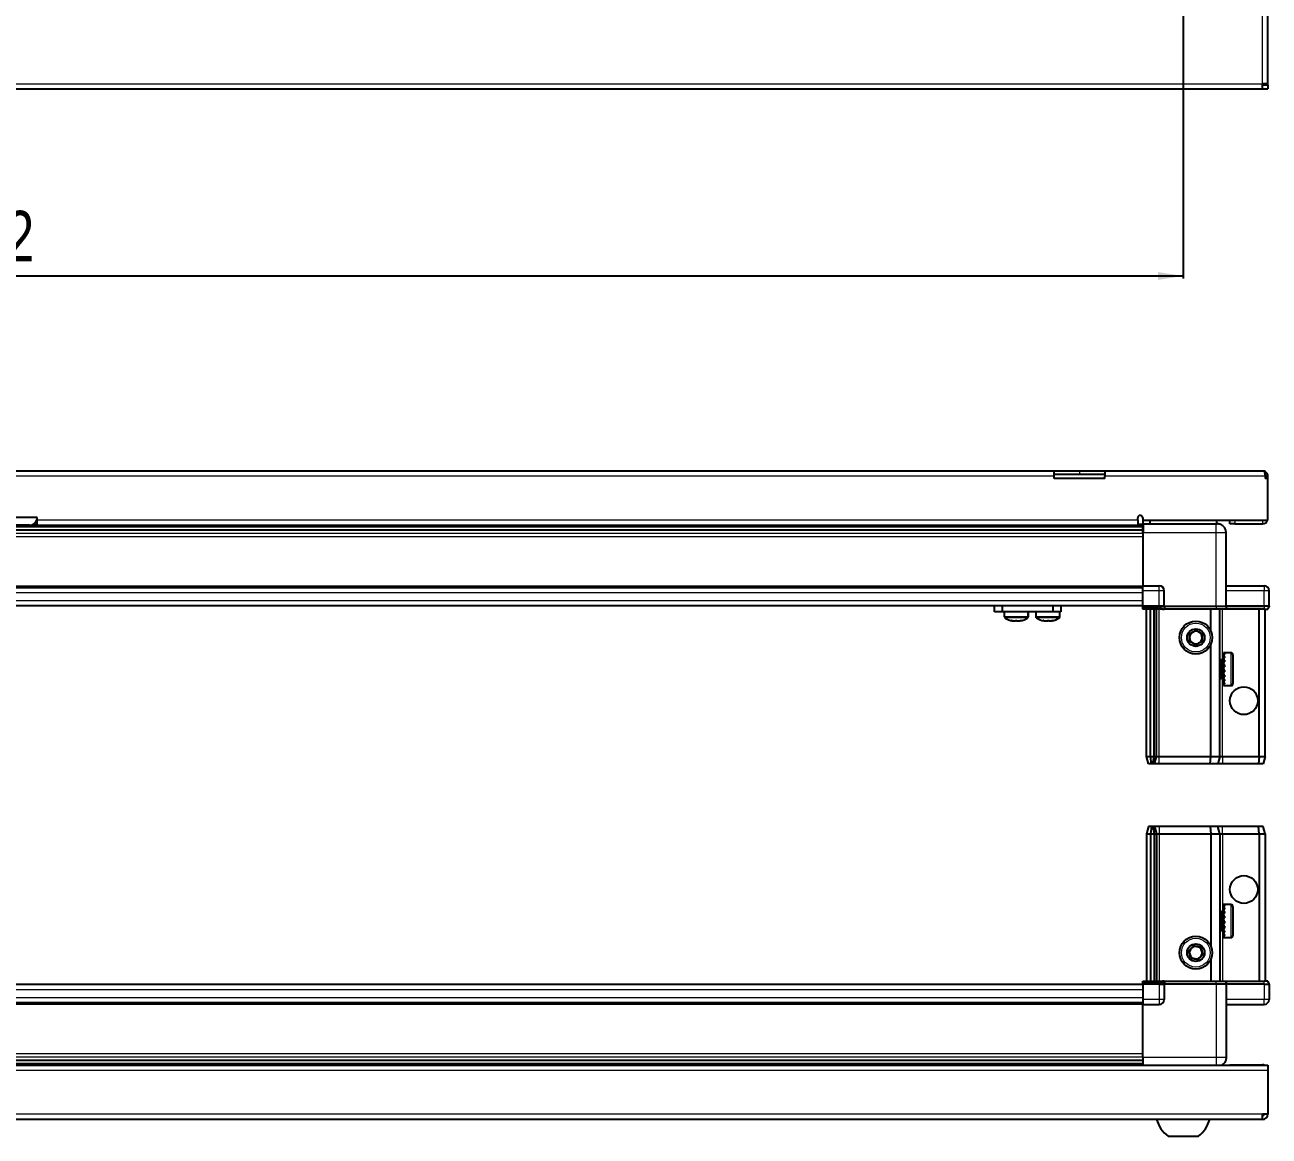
# Model space of a CAD drawing. Header units: millimetres. Extents: x 1415 to 4236, y 362 to 1752.
# Drawn here: x 2078.5 to 2570.8, y 362.4 to 802.2 of the extents above; entities that cross this region are included whole.
import ezdxf

# ---------------------------------------------------------------- set-up
doc = ezdxf.new("R2010")
doc.units = ezdxf.units.MM
doc.layers.add('FORMAT', color=7, linetype='Continuous')
doc.styles.add('SLDTEXTSTYLE0', font='TXT', dxfattribs={"width": 0.75})
doc.dimstyles.new('SLDDIMSTYLE0', dxfattribs={"dimtxt": 20, "dimasz": 10, "dimexe": 0, "dimexo": 0.0625, "dimgap": 5, "dimtad": 2, "dimdec": 1, "dimrnd": 1e-09, "dimzin": 12, "dimdsep": 46, "dimtxsty": 'SLDTEXTSTYLE0', "dimsah": 1, "dimcen": 0.09, "dimadec": 0, "dimazin": 3, "dimtfac": 1, "dimtofl": 0, "dimtmove": 0, "dimatfit": 3, "dimfxl": 0, "dimfrac": 2, "dimtolj": 1, "dimtzin": 12, "dimarcsym": 0})

# ---------------------------------------------------------------- blocks, each defined once
blk = doc.blocks.new('_D_2')
at = {"layer": 'FORMAT'}
for p, q in [((1604.82, 817.31), (1604.82, 701.82)), ((2536.82, 817.31), (2536.82, 701.82)), ((1604.82, 702.82), (2536.82, 702.82))]:
    blk.add_line(p, q, dxfattribs=at)
for points in [[(1604.82, 702.82), (1614.82, 701.28), (1614.82, 704.36)], [(2536.82, 702.82), (2526.82, 704.36), (2526.82, 701.28)]]:
    blk.add_solid(points, dxfattribs=at)
at = {"layer": 'FORMAT', "insert": (2048.65, 728.6), "char_height": 20, "attachment_point": 1, "style": 'SLDTEXTSTYLE0'}
blk.add_mtext('932', dxfattribs=at)

msp = doc.modelspace()

# ---------------------------------------------------------------- linework, layer by layer
at = {"color": 8, "linetype": 'Continuous', "lineweight": 18}
for p, q in [((2568.22, 778.92), (2568.22, 1573.72)), ((1573.42, 778.92), (2568.22, 778.92)), ((2495.82, 625.69), (2495.82, 624.19)), ((2485.82, 623.59), (1655.82, 623.59)), ((2569.32, 623.59), (2505.82, 623.59)), ((2083.32, 606.29), (2518.82, 606.29)), ((2557.32, 606.19), (2557.32, 604.69)), ((2568.22, 606.19), (2568.22, 604.69)), ((2520.82, 603.45), (1620.82, 603.45)), ((1620.82, 601), (2520.82, 601)), ((2081.98, 604.69), (2083.32, 604.69)), ((2518.82, 604.69), (2520.82, 604.69)), ((2549.82, 601.19), (2520.82, 601.19)), ((2549.82, 572.19), (2549.82, 601.19)), ((2520.82, 599.59), (1620.82, 599.59)), ((1620.82, 580.19), (2520.82, 580.19)), ((1620.82, 577.54), (2520.82, 577.54)), ((2527.32, 578.19), (2520.82, 578.19)), ((2527.32, 578.19), (2527.32, 580.19)), ((2527.32, 572.19), (2527.32, 578.19)), ((2529.32, 578.19), (2527.32, 578.19)), ((2568.82, 578.19), (2553.82, 578.19)), ((2568.82, 580.19), (2568.82, 578.19)), ((2568.82, 572.19), (2568.82, 578.19)), ((2570.82, 578.19), (2568.82, 578.19)), ((1620.82, 574.34), (2520.82, 574.34)), ((2520.82, 572.19), (2520.82, 571.85)), ((2527.32, 572.19), (2527.32, 571.85)), ((2529.52, 572.19), (2529.52, 570.99)), ((2549.82, 572.19), (2549.82, 570.99)), ((2554.02, 572.19), (2554.02, 570.99)), ((2568.82, 572.19), (2568.82, 570.99)), ((2468.23, 567.93), (2466.02, 567.93)), ((2468.33, 567.56), (2466.21, 567.56)), ((2475.52, 567.93), (2468.23, 567.93)), ((2475.33, 567.56), (2468.33, 567.56)), ((2475.38, 567.56), (2475.33, 567.56)), ((2475.57, 567.93), (2475.52, 567.93)), ((2486.02, 567.93), (2478.52, 567.93)), ((2485.91, 567.56), (2478.71, 567.56)), ((2487.83, 567.56), (2485.91, 567.56)), ((2488.02, 567.93), (2486.02, 567.93)), ((2527.32, 512.69), (2527.32, 570.99)), ((2552.32, 551.19), (2552.32, 570.99)), ((2555.72, 553.69), (2555.72, 551.99)), ((2555.72, 551.99), (2555.72, 540.69)), ((2552.32, 512.69), (2552.32, 543.19)), ((2527.32, 509.69), (2527.32, 512.69)), ((2552.32, 512.69), (2552.32, 509.69)), ((2527.32, 484.99), (2527.32, 481.99)), ((2552.32, 481.99), (2552.32, 484.99)), ((2527.32, 481.99), (2527.32, 423.69)), ((2552.32, 481.99), (2552.32, 451.49)), ((2555.72, 453.99), (2555.72, 440.99)), ((2552.32, 443.49), (2552.32, 423.69)), ((2529.52, 423.69), (2529.52, 422.49)), ((2549.82, 422.49), (2549.82, 423.69)), ((2554.02, 423.69), (2554.02, 422.49)), ((2568.82, 422.49), (2568.82, 423.69)), ((2520.82, 420.34), (1620.82, 420.34)), ((2527.32, 422.49), (2527.32, 422.82)), ((2527.32, 422.49), (2527.32, 416.49)), ((2549.82, 422.49), (2549.82, 393.49)), ((2568.82, 422.49), (2568.82, 416.49)), ((2520.82, 417.14), (1620.82, 417.14)), ((2520.82, 414.49), (1620.82, 414.49)), ((2527.32, 416.49), (2520.82, 416.49)), ((2527.32, 416.49), (2527.32, 414.49)), ((2529.32, 416.49), (2527.32, 416.49)), ((2568.82, 416.49), (2553.82, 416.49)), ((2570.82, 416.49), (2568.82, 416.49)), ((2568.82, 414.49), (2568.82, 416.49)), ((1620.82, 395.08), (2520.82, 395.08)), ((2520.82, 393.67), (1620.82, 393.67)), ((1620.82, 391.22), (2520.82, 391.22)), ((2549.82, 393.49), (2520.82, 393.49)), ((2568.22, 390.49), (2568.22, 390.59)), ((2570.32, 388.39), (1571.32, 388.39)), ((2568.22, 371.09), (1573.42, 371.09))]:
    msp.add_line(p, q, dxfattribs=at)
at = {"color": 7, "linetype": 'Continuous', "lineweight": 25}
for p, q in [((2570.32, 778.92), (2570.32, 1573.72)), ((2570.32, 778.92), (2568.22, 778.92)), ((2568.22, 776.82), (2568.22, 778.92)), ((2570.32, 778.32), (2568.22, 778.32)), ((2570.32, 778.32), (2570.32, 778.92)), ((2570.32, 778.32), (2570.32, 776.82)), ((1573.42, 776.82), (2568.22, 776.82)), ((2568.22, 776.82), (2570.32, 776.82)), ((1655.82, 625.69), (2485.82, 625.69)), ((2485.82, 623.59), (2485.82, 625.69)), ((2485.82, 625.69), (2495.82, 625.69)), ((2495.82, 625.69), (2505.82, 625.69)), ((2505.82, 625.69), (2568.72, 625.69)), ((2505.82, 625.69), (2505.82, 623.59)), ((2495.82, 624.19), (2485.82, 624.19)), ((2485.82, 622.69), (2485.82, 623.59)), ((2505.82, 622.69), (2485.82, 622.69)), ((2505.82, 624.19), (2495.82, 624.19)), ((2505.82, 622.69), (2505.82, 623.59)), ((2569.32, 623.59), (2570.32, 623.59)), ((2569.32, 623.59), (2569.32, 622.69)), ((2570.32, 622.69), (2569.32, 622.69)), ((2570.32, 622.69), (2570.32, 623.59)), ((2570.32, 606.19), (2570.32, 622.69)), ((2083.32, 607.19), (2058.32, 607.19)), ((2083.32, 606.29), (2083.32, 607.19)), ((2083.32, 604.19), (2083.32, 606.29)), ((2518.82, 606.29), (2518.82, 607.04)), ((2518.82, 606.29), (2518.82, 604.19)), ((2520.82, 607.04), (2520.82, 606.19)), ((2520.82, 606.19), (2520.82, 604.69)), ((2520.82, 606.19), (2570.32, 606.19)), ((2523.57, 606.19), (2523.57, 604.69)), ((2550.07, 604.69), (2550.07, 606.19)), ((2555.32, 604.69), (2555.32, 606.19)), ((2520.82, 602.24), (1620.82, 602.24)), ((2520.82, 602.21), (1620.82, 602.21)), ((1646.94, 604.04), (2494.7, 604.04)), ((2080.32, 604.19), (2061.32, 604.19)), ((2083.32, 604.19), (2518.82, 604.19)), ((2489.32, 604.19), (2489.32, 604.04)), ((2489.43, 604.19), (2489.43, 604.04)), ((2489.61, 604.19), (2489.61, 604.04)), ((2490.12, 604.19), (2490.12, 604.04)), ((2490.51, 604.19), (2490.51, 604.04)), ((2491.37, 604.19), (2491.37, 604.04)), ((2491.93, 604.19), (2491.93, 604.04)), ((2493.05, 604.19), (2493.05, 604.04)), ((2493.73, 604.19), (2493.73, 604.04)), ((2494.7, 604.04), (2495, 604.04)), ((2495, 604.19), (2495, 604.04)), ((2495, 604.04), (2495.01, 604.04)), ((2495.01, 604.04), (2495.74, 604.04)), ((2495.27, 604.19), (2495.27, 604.04)), ((2495.74, 604.19), (2495.74, 604.04)), ((2495.74, 604.04), (2497.03, 604.04)), ((2496.94, 604.04), (2520.82, 604.04)), ((2497.03, 604.19), (2497.03, 604.04)), ((2497.13, 604.19), (2497.13, 604.04)), ((2497.75, 604.19), (2497.75, 604.04)), ((2498.95, 604.19), (2498.95, 604.04)), ((2499.57, 604.19), (2499.57, 604.04)), ((2500.56, 604.19), (2500.56, 604.04)), ((2501.03, 604.19), (2501.03, 604.04)), ((2501.7, 604.19), (2501.7, 604.04)), ((2501.98, 604.19), (2501.98, 604.04)), ((2502.27, 604.19), (2502.27, 604.04)), ((2502.32, 604.04), (2502.32, 604.19)), ((2502.32, 604.19), (2502.32, 604.04)), ((2520.82, 604.69), (2549.82, 604.69)), ((2520.82, 601.19), (2520.82, 580.19)), ((2520.97, 604.69), (2520.97, 601.19)), ((2553.82, 572.19), (2553.82, 601.19)), ((2557.32, 604.69), (2555.32, 604.69)), ((2557.32, 604.69), (2568.22, 604.69)), ((1620.82, 579.54), (2520.82, 579.54)), ((2520.82, 580.19), (2527.32, 580.19)), ((2520.82, 578.19), (2520.82, 580.19)), ((2520.82, 572.19), (2520.82, 578.19)), ((2529.32, 572.19), (2529.32, 578.19)), ((2553.82, 580.19), (2568.82, 580.19)), ((2570.82, 572.19), (2570.82, 578.19)), ((1620.82, 572.34), (2520.82, 572.34)), ((2462.17, 569.84), (2462.17, 572.34)), ((2465.17, 572.34), (2465.17, 569.84)), ((2485.37, 569.84), (2485.37, 572.34)), ((2488.37, 572.34), (2488.37, 569.84)), ((2520.82, 572.19), (2520.82, 571.85)), ((2520.82, 572.19), (2520.82, 572.19)), ((2520.82, 572.19), (2527.32, 572.19)), ((2527.32, 572.19), (2520.82, 572.19)), ((2520.82, 570.99), (2520.82, 571.85)), ((2520.82, 571.85), (2520.82, 571.85)), ((2520.82, 571.85), (2527.32, 571.85)), ((2529.32, 572.19), (2527.32, 572.19)), ((2529.32, 572.19), (2529.32, 570.99)), ((2529.32, 572.19), (2529.52, 572.19)), ((2529.52, 572.19), (2549.82, 572.19)), ((2549.82, 572.19), (2553.82, 572.19)), ((2553.82, 572.19), (2553.82, 570.99)), ((2553.82, 572.19), (2554.02, 572.19)), ((2554.02, 572.19), (2568.82, 572.19)), ((2568.82, 572.19), (2554.02, 572.19)), ((2570.82, 572.19), (2568.82, 572.19)), ((2570.32, 570.99), (2570.82, 571.85)), ((2570.82, 572.19), (2570.82, 571.85)), ((2465.17, 569.84), (2462.17, 569.84)), ((2485.37, 569.84), (2465.17, 569.84)), ((2466.02, 569.84), (2466.02, 567.93)), ((2475.52, 567.93), (2475.52, 569.84)), ((2475.57, 567.93), (2475.57, 569.84)), ((2478.52, 569.84), (2478.52, 567.93)), ((2488.37, 569.84), (2485.37, 569.84)), ((2488.02, 567.93), (2488.02, 569.84)), ((2528.64, 570.99), (2520.82, 570.99)), ((2522.32, 512.69), (2522.32, 570.99)), ((2523.82, 512.69), (2523.82, 570.99)), ((2525.32, 512.69), (2525.32, 570.99)), ((2526.32, 512.69), (2526.32, 570.99)), ((2528.64, 570.99), (2529.32, 570.99)), ((2529.52, 570.99), (2529.32, 570.99)), ((2549.82, 570.99), (2529.52, 570.99)), ((2547.82, 562.19), (2547.82, 570.99)), ((2553.82, 570.99), (2549.82, 570.99)), ((2551.32, 512.69), (2551.32, 570.99)), ((2554.02, 570.99), (2553.82, 570.99)), ((2568.82, 570.99), (2554.02, 570.99)), ((2566.82, 512.69), (2566.82, 570.99)), ((2568.82, 570.99), (2570.32, 570.99)), ((2569.32, 512.69), (2569.32, 570.99)), ((2547.82, 512.69), (2547.82, 557.19)), ((2552.82, 551.59), (2552.72, 551.59)), ((2552.72, 551.59), (2552.72, 542.79)), ((2555.72, 553.69), (2552.82, 553.69)), ((2552.82, 553.69), (2552.82, 553.68)), ((2553.32, 553.68), (2552.82, 553.68)), ((2552.82, 553.68), (2552.82, 553.59)), ((2552.82, 553.59), (2552.82, 553.25)), ((2553.32, 553.59), (2552.82, 553.59)), ((2553.32, 553.25), (2552.82, 553.25)), ((2552.82, 553.25), (2552.82, 552.95)), ((2552.82, 552.95), (2552.82, 552.23)), ((2553.32, 552.95), (2552.82, 552.95)), ((2553.32, 552.23), (2552.82, 552.23)), ((2552.82, 552.23), (2552.82, 551.74)), ((2552.82, 551.74), (2552.82, 550.72)), ((2553.32, 551.74), (2552.82, 551.74)), ((2553.32, 553.59), (2553.32, 553.68)), ((2553.32, 552.95), (2553.32, 553.25)), ((2553.32, 551.74), (2553.32, 552.23)), ((2556.52, 552.89), (2556.52, 551.4)), ((2551.35, 551.19), (2551.32, 551.19)), ((2551.84, 550.5), (2551.35, 551.19)), ((2551.35, 551.19), (2551.35, 550.14)), ((2551.35, 550.14), (2551.35, 543.19)), ((2552.32, 551.19), (2551.84, 550.5)), ((2551.84, 550.5), (2551.84, 549.63)), ((2551.84, 549.63), (2551.84, 543.88)), ((2552.32, 551.19), (2552.32, 550.14)), ((2552.32, 550.14), (2552.32, 543.19)), ((2553.32, 550.72), (2552.82, 550.72)), ((2552.82, 550.72), (2552.82, 550.08)), ((2552.82, 550.08), (2552.82, 548.86)), ((2553.32, 550.08), (2552.82, 550.08)), ((2553.32, 548.86), (2552.82, 548.86)), ((2552.82, 548.86), (2552.82, 548.32)), ((2553.32, 548.32), (2552.82, 548.32)), ((2552.82, 548.14), (2552.82, 546.84)), ((2553.32, 548.14), (2552.82, 548.14)), ((2553.32, 546.84), (2552.82, 546.84)), ((2553.32, 550.08), (2553.32, 550.72)), ((2553.32, 548.14), (2553.32, 548.86)), ((2553.32, 546.1), (2553.32, 546.84)), ((2556.52, 551.4), (2556.52, 541.49)), ((2551.32, 543.19), (2551.35, 543.19)), ((2551.35, 543.19), (2551.84, 543.88)), ((2551.84, 543.88), (2552.32, 543.19)), ((2552.72, 542.79), (2552.82, 542.79)), ((2553.32, 546.45), (2552.82, 546.45)), ((2552.82, 546.45), (2552.82, 546.1)), ((2553.32, 546.1), (2552.82, 546.1)), ((2552.82, 546.1), (2552.82, 544.85)), ((2553.32, 544.85), (2552.82, 544.85)), ((2552.82, 544.85), (2552.82, 544.18)), ((2552.82, 544.18), (2552.82, 543.09)), ((2553.32, 544.18), (2552.82, 544.18)), ((2553.32, 543.09), (2552.82, 543.09)), ((2552.82, 543.09), (2552.82, 542.54)), ((2552.82, 542.54), (2552.82, 541.73)), ((2553.32, 542.54), (2552.82, 542.54)), ((2553.32, 541.73), (2552.82, 541.73)), ((2552.82, 541.73), (2552.82, 541.36)), ((2553.32, 544.18), (2553.32, 544.85)), ((2553.32, 542.54), (2553.32, 543.09)), ((2553.32, 541.36), (2553.32, 541.73)), ((2552.82, 541.36), (2552.82, 540.91)), ((2553.32, 541.36), (2552.82, 541.36)), ((2553.32, 540.91), (2552.82, 540.91)), ((2552.82, 540.91), (2552.82, 540.76)), ((2552.82, 540.76), (2552.82, 540.69)), ((2553.32, 540.76), (2552.82, 540.76)), ((2552.82, 540.69), (2555.72, 540.69)), ((2553.32, 540.76), (2553.32, 540.91)), ((2522.32, 512.69), (2523.82, 512.69)), ((2523.12, 509.69), (2522.32, 512.69)), ((2523.82, 512.69), (2525.32, 512.69)), ((2524.28, 509.69), (2523.82, 512.69)), ((2524.78, 509.69), (2525.32, 512.69)), ((2525.32, 512.69), (2526.32, 512.69)), ((2525.52, 509.69), (2526.32, 512.69)), ((2526.32, 512.69), (2527.32, 512.69)), ((2527.32, 512.69), (2547.82, 512.69)), ((2547.49, 509.69), (2547.82, 512.69)), ((2547.82, 512.69), (2551.32, 512.69)), ((2551.32, 512.69), (2550.52, 509.69)), ((2551.32, 512.69), (2552.32, 512.69)), ((2552.32, 512.69), (2566.82, 512.69)), ((2566.82, 512.69), (2566.67, 509.69)), ((2566.82, 512.69), (2569.32, 512.69)), ((2569.32, 512.69), (2568.52, 509.69)), ((2524.28, 509.69), (2523.12, 509.69)), ((2524.78, 509.69), (2524.28, 509.69)), ((2525.52, 509.69), (2524.78, 509.69)), ((2527.32, 509.69), (2525.52, 509.69)), ((2547.49, 509.69), (2527.32, 509.69)), ((2550.52, 509.69), (2547.49, 509.69)), ((2552.32, 509.69), (2550.52, 509.69)), ((2566.67, 509.69), (2552.32, 509.69)), ((2568.52, 509.69), (2566.67, 509.69)), ((2523.12, 484.99), (2522.32, 481.99)), ((2524.28, 484.99), (2523.12, 484.99)), ((2524.28, 484.99), (2523.82, 481.99)), ((2524.78, 484.99), (2524.28, 484.99)), ((2524.78, 484.99), (2525.32, 481.99)), ((2525.52, 484.99), (2524.78, 484.99)), ((2525.52, 484.99), (2526.32, 481.99)), ((2527.32, 484.99), (2525.52, 484.99)), ((2547.49, 484.99), (2527.32, 484.99)), ((2547.49, 484.99), (2547.82, 481.99)), ((2550.52, 484.99), (2547.49, 484.99)), ((2551.32, 481.99), (2550.52, 484.99)), ((2552.32, 484.99), (2550.52, 484.99)), ((2566.67, 484.99), (2552.32, 484.99)), ((2566.82, 481.99), (2566.67, 484.99)), ((2568.52, 484.99), (2566.67, 484.99)), ((2569.32, 481.99), (2568.52, 484.99)), ((2522.32, 481.99), (2523.82, 481.99)), ((2522.32, 481.99), (2522.32, 423.69)), ((2523.82, 481.99), (2525.32, 481.99)), ((2523.82, 481.99), (2523.82, 423.69)), ((2525.32, 481.99), (2526.32, 481.99)), ((2525.32, 481.99), (2525.32, 423.69)), ((2526.32, 481.99), (2526.32, 423.69)), ((2526.32, 481.99), (2527.32, 481.99)), ((2527.32, 481.99), (2547.82, 481.99)), ((2547.82, 481.99), (2547.82, 437.49)), ((2547.82, 481.99), (2551.32, 481.99)), ((2551.32, 481.99), (2551.32, 423.69)), ((2551.32, 481.99), (2552.32, 481.99)), ((2552.32, 481.99), (2566.82, 481.99)), ((2566.82, 481.99), (2566.82, 423.69)), ((2566.82, 481.99), (2569.32, 481.99)), ((2569.32, 481.99), (2569.32, 423.69)), ((2555.72, 453.99), (2552.82, 453.99)), ((2553.32, 453.99), (2552.82, 453.99)), ((2552.82, 453.99), (2552.82, 453.94)), ((2552.82, 453.94), (2552.82, 453.65)), ((2553.32, 453.94), (2552.82, 453.94)), ((2553.32, 453.65), (2552.82, 453.65)), ((2552.82, 453.65), (2552.82, 453.38)), ((2553.32, 453.38), (2552.82, 453.38)), ((2552.82, 453.38), (2552.82, 452.71)), ((2553.32, 453.94), (2553.32, 453.99)), ((2553.32, 453.38), (2553.32, 453.65)), ((2556.52, 453.19), (2556.52, 441.79)), ((2551.35, 451.49), (2551.32, 451.49)), ((2551.84, 450.8), (2551.35, 451.49)), ((2551.35, 451.49), (2551.35, 443.49)), ((2552.32, 451.49), (2551.84, 450.8)), ((2551.84, 450.8), (2551.84, 444.18)), ((2552.32, 451.49), (2552.32, 443.49)), ((2552.82, 451.89), (2552.72, 451.89)), ((2552.72, 451.89), (2552.72, 443.09)), ((2553.32, 452.71), (2552.82, 452.71)), ((2552.82, 452.71), (2552.82, 452.24)), ((2552.82, 452.24), (2552.82, 451.27)), ((2553.32, 452.24), (2552.82, 452.24)), ((2553.32, 451.27), (2552.82, 451.27)), ((2552.82, 451.27), (2552.82, 450.64)), ((2552.82, 450.64), (2552.82, 449.45)), ((2553.32, 450.64), (2552.82, 450.64)), ((2553.32, 449.45), (2552.82, 449.45)), ((2552.82, 449.45), (2552.82, 448.81)), ((2553.32, 448.81), (2552.82, 448.81)), ((2552.82, 448.73), (2552.82, 447.44)), ((2553.32, 448.73), (2552.82, 448.73)), ((2553.32, 452.24), (2553.32, 452.71)), ((2553.32, 450.64), (2553.32, 451.27)), ((2553.32, 448.73), (2553.32, 449.45)), ((2551.32, 443.49), (2551.35, 443.49)), ((2551.35, 443.49), (2551.84, 444.18)), ((2551.84, 444.18), (2552.32, 443.49)), ((2553.32, 447.44), (2552.82, 447.44)), ((2553.32, 446.95), (2552.82, 446.95)), ((2552.82, 446.95), (2552.82, 446.7)), ((2552.82, 446.7), (2552.82, 445.43)), ((2553.32, 446.7), (2552.82, 446.7)), ((2553.32, 445.43), (2552.82, 445.43)), ((2552.82, 445.43), (2552.82, 444.74)), ((2552.82, 444.74), (2552.82, 443.62)), ((2553.32, 444.74), (2552.82, 444.74)), ((2553.32, 443.62), (2552.82, 443.62)), ((2552.82, 443.62), (2552.82, 443.06)), ((2553.32, 446.7), (2553.32, 447.44)), ((2553.32, 444.74), (2553.32, 445.43)), ((2553.32, 443.06), (2553.32, 443.62)), ((2552.72, 443.09), (2552.82, 443.09)), ((2552.82, 443.06), (2552.82, 442.2)), ((2553.32, 443.06), (2552.82, 443.06)), ((2553.32, 442.2), (2552.82, 442.2)), ((2552.82, 442.2), (2552.82, 441.8)), ((2552.82, 441.8), (2552.82, 441.29)), ((2553.32, 441.8), (2552.82, 441.8)), ((2553.32, 441.29), (2552.82, 441.29)), ((2552.82, 441.29), (2552.82, 441.11)), ((2552.82, 441.11), (2552.82, 440.99)), ((2553.32, 441.11), (2552.82, 441.11)), ((2552.82, 440.99), (2555.72, 440.99)), ((2553.32, 441.8), (2553.32, 442.2)), ((2553.32, 441.11), (2553.32, 441.29)), ((2547.82, 432.49), (2547.82, 423.69)), ((2520.82, 422.82), (2520.82, 423.69)), ((2520.82, 423.69), (2528.64, 423.69)), ((2529.32, 423.69), (2528.64, 423.69)), ((2529.32, 422.49), (2529.32, 423.69)), ((2529.32, 423.69), (2529.52, 423.69)), ((2529.52, 423.69), (2549.82, 423.69)), ((2549.82, 423.69), (2553.82, 423.69)), ((2553.82, 422.49), (2553.82, 423.69)), ((2553.82, 423.69), (2554.02, 423.69)), ((2554.02, 423.69), (2568.82, 423.69)), ((2570.32, 423.69), (2568.82, 423.69)), ((2570.82, 422.82), (2570.32, 423.69)), ((2570.82, 422.82), (2570.32, 423.69)), ((2520.82, 422.34), (1620.82, 422.34)), ((2527.32, 422.82), (2520.82, 422.82)), ((2520.82, 422.49), (2520.82, 422.82)), ((2527.32, 422.49), (2520.82, 422.49)), ((2520.82, 422.49), (2520.82, 416.49)), ((2527.32, 422.49), (2529.32, 422.49)), ((2529.32, 422.49), (2527.32, 422.49)), ((2529.52, 422.49), (2529.32, 422.49)), ((2529.32, 422.49), (2529.32, 416.49)), ((2549.82, 422.49), (2529.52, 422.49)), ((2553.82, 422.49), (2549.82, 422.49)), ((2554.02, 422.49), (2553.82, 422.49)), ((2553.82, 422.49), (2553.82, 393.49)), ((2568.82, 422.49), (2554.02, 422.49)), ((2568.82, 422.49), (2570.82, 422.49)), ((2570.82, 422.49), (2570.82, 422.82)), ((2570.82, 422.49), (2570.82, 422.82)), ((2570.82, 422.49), (2570.82, 422.49)), ((2570.82, 422.49), (2570.82, 416.49)), ((2520.82, 415.14), (1620.82, 415.14)), ((2520.82, 416.49), (2520.82, 414.49)), ((2520.82, 414.49), (2527.32, 414.49)), ((2520.82, 393.49), (2520.82, 414.49)), ((2553.82, 414.49), (2568.82, 414.49)), ((1571.32, 390.49), (2570.32, 390.49)), ((1620.82, 392.46), (2520.82, 392.46)), ((1620.82, 392.43), (2520.82, 392.43)), ((2494.7, 390.64), (1646.94, 390.64)), ((2489.32, 390.49), (2489.32, 390.64)), ((2489.49, 390.49), (2489.49, 390.64)), ((2489.7, 390.49), (2489.7, 390.64)), ((2490.26, 390.49), (2490.26, 390.64)), ((2490.68, 390.49), (2490.68, 390.64)), ((2491.58, 390.49), (2491.58, 390.64)), ((2492.16, 390.49), (2492.16, 390.64)), ((2493.31, 390.49), (2493.31, 390.64)), ((2494, 390.49), (2494, 390.64)), ((2495.28, 390.64), (2494.7, 390.64)), ((2495.28, 390.49), (2495.28, 390.64)), ((2495.29, 390.64), (2495.28, 390.64)), ((2496.02, 390.64), (2495.29, 390.64)), ((2495.46, 390.49), (2495.46, 390.64)), ((2495.96, 390.49), (2495.96, 390.64)), ((2496.02, 390.49), (2496.02, 390.64)), ((2497.05, 390.64), (2496.02, 390.64)), ((2496.02, 390.64), (2496.02, 390.64)), ((2520.82, 390.64), (2496.94, 390.64)), ((2497.31, 390.49), (2497.31, 390.64)), ((2498.02, 390.49), (2498.02, 390.64)), ((2499.19, 390.49), (2499.19, 390.64)), ((2499.8, 390.49), (2499.8, 390.64)), ((2500.75, 390.49), (2500.75, 390.64)), ((2501.19, 390.49), (2501.19, 390.64)), ((2501.82, 390.49), (2501.82, 390.64)), ((2502.06, 390.49), (2502.06, 390.64)), ((2502.3, 390.49), (2502.3, 390.64)), ((2502.32, 390.49), (2502.32, 390.64)), ((2555.32, 390.59), (2555.32, 390.49)), ((2555.32, 390.59), (2568.22, 390.59)), ((2570.32, 390.49), (2570.32, 388.39)), ((2570.32, 388.39), (2570.32, 371.09)), ((2570.32, 371.09), (2568.22, 371.09)), ((2568.22, 368.99), (2568.22, 371.09)), ((2568.22, 368.99), (1573.42, 368.99)), ((2530.82, 362.39), (2542.82, 362.39))]:
    msp.add_line(p, q, dxfattribs=at)
at = {"color": 7, "linetype": 'Continuous', "lineweight": 25, "flags": 128}
msp.add_lwpolyline([(2568.86, 390.49), (2568.63, 390.55), (2568.22, 390.59)], dxfattribs=at)
at = {"color": 7, "linetype": 'Continuous', "lineweight": 25}
for centre, radius in [((2541.82, 559.69), 6.5), ((2541.82, 559.69), 3.46), ((2560.82, 534.69), 5.5), ((2560.82, 459.99), 5.5), ((2541.82, 434.99), 6.5), ((2541.82, 434.99), 3.46)]:
    msp.add_circle(centre, radius, dxfattribs=at)
at = {"color": 8, "linetype": 'Continuous', "lineweight": 18}
for centre in [(2541.82, 559.69), (2541.82, 434.99)]:
    msp.add_circle(centre, 5.7, dxfattribs=at)
at = {"color": 7, "linetype": 'Continuous', "lineweight": 25}
for centre, radius, start, end in [((2080.32, 607.19), 3, 270, 360), ((2519.82, 607.04), 1, 0, 180), ((2568.22, 606.79), 2.1, 270, 343.3985), ((2527.32, 578.19), 2, 0, 90), ((2568.82, 578.19), 2, 0, 90), ((2466.47, 567.93), 0.45, 180, 235.2821), ((2470.77, 574.14), 8, 235.2821, 259.054), ((2470.77, 574.14), 8, 280.846, 304.7179), ((2470.82, 574.14), 8, 280.9211, 304.7179), ((2475.07, 567.93), 0.45, 304.7179, 0), ((2475.12, 567.93), 0.45, 304.7179, 0), ((2478.97, 567.93), 0.45, 180, 235.2821), ((2483.27, 574.14), 8, 235.2821, 258.923), ((2483.27, 574.14), 8, 280.9392, 304.7179), ((2487.57, 567.93), 0.45, 304.7179, 0), ((2541.82, 559.69), 2.5, 118.295, 178.295), ((2541.82, 559.69), 2.5, 58.295, 118.295), ((2541.82, 559.69), 2.5, 358.295, 58.295), ((2541.82, 559.69), 2.5, 178.295, 238.295), ((2541.82, 559.69), 2.5, 238.295, 298.295), ((2541.82, 559.69), 2.5, 298.295, 358.295), ((2552.32, 551.59), 0.4, 270, 0), ((2555.72, 552.89), 0.8, 0, 90), ((2552.32, 542.79), 0.4, 360, 90), ((2555.72, 541.49), 0.8, 270, 360), ((2555.72, 453.19), 0.8, 0, 90), ((2552.32, 451.89), 0.4, 270, 0), ((2552.32, 443.09), 0.4, 360, 90), ((2555.72, 441.79), 0.8, 270, 360), ((2541.82, 434.99), 2.5, 134.6767, 194.6767), ((2541.82, 434.99), 2.5, 194.6767, 254.6767), ((2541.82, 434.99), 2.5, 74.6767, 134.6767), ((2541.82, 434.99), 2.5, 14.6767, 74.6767), ((2541.82, 434.99), 2.5, 314.6767, 14.6767), ((2541.82, 434.99), 2.5, 254.6767, 314.6767), ((2527.32, 416.49), 2, 270, 0), ((2568.82, 416.49), 2, 270, 0), ((2568.22, 371.09), 2.1, 270, 0), ((2568.22, 371.09), 0.6, 270, 0), ((2537.84, 372.01), 11.91, 194.7004, 233.8734), ((2535.8, 372.01), 11.91, 306.1266, 345.2996)]:
    msp.add_arc(centre, radius, start, end, dxfattribs=at)
for centre, start_param, end_param in [((2527.32, 568.39), 5.560451, 6.283185), ((2527.32, 426.28), 3.141593, 3.864327)]:
    msp.add_ellipse(centre, major_axis=(0, 3.46), ratio=0.57735, start_param=start_param, end_param=end_param, dxfattribs=at)
for points, knots in [([(2568.72, 625.69), (2568.77, 625.66), (2568.86, 625.61), (2568.99, 625.21), (2569.12, 624.66), (2569.23, 624.08), (2569.3, 623.71), (2569.32, 623.59)], [0, 0, 0, 0, 0.230255, 0.448522, 0.666786, 0.88505, 1, 1, 1, 1]), ([(2570.32, 623.59), (2570.29, 623.84), (2570.24, 624.33), (2569.85, 624.97), (2569.33, 625.43), (2568.91, 625.55), (2568.72, 625.61)], [0, 0, 0, 0, 0.272554, 0.530916, 0.789275, 1, 1, 1, 1]), ([(2520.82, 601.19), (2520.82, 601.58), (2520.82, 602.37), (2520.82, 603.41), (2520.82, 604.21), (2520.82, 604.63), (2520.82, 604.67), (2520.82, 604.69)], [0, 0, 0, 0, 0.214694, 0.429388, 0.644082, 0.858775, 1, 1, 1, 1]), ([(2549.82, 604.69), (2549.89, 604.69), (2550.02, 604.69), (2550.18, 604.69), (2550.3, 604.69), (2550.31, 604.69), (2550.32, 604.69)], [0, 0, 0, 0, 0.249394, 0.500333, 0.750167, 1, 1, 1, 1]), ([(2553.82, 601.19), (2553.77, 601.63), (2553.7, 602.3), (2553.26, 603.12), (2552.81, 603.68), (2552.25, 604.13), (2551.44, 604.57), (2550.76, 604.64), (2550.32, 604.69)], [0, 0, 0, 0, 0.239457, 0.368361, 0.5, 0.631639, 0.760543, 1, 1, 1, 1]), ([(2469.25, 566.28), (2469.25, 566.28), (2469.21, 566.29), (2469, 566.35), (2468.84, 566.42), (2468.78, 566.44), (2468.77, 566.46), (2468.77, 566.46), (2468.78, 566.46), (2468.8, 566.46), (2468.85, 566.45), (2469.07, 566.4), (2469.4, 566.33), (2469.78, 566.28), (2470.06, 566.27), (2470.32, 566.31), (2470.46, 566.38), (2470.59, 566.44), (2470.64, 566.46), (2470.66, 566.46), (2470.69, 566.46), (2470.71, 566.46), (2470.75, 566.45), (2470.87, 566.4), (2471.03, 566.33), (2471.29, 566.28), (2471.64, 566.28), (2472.01, 566.32), (2472.34, 566.39), (2472.57, 566.44), (2472.65, 566.46), (2472.67, 566.46), (2472.68, 566.46), (2472.68, 566.45), (2472.67, 566.44), (2472.5, 566.36), (2472.26, 566.28), (2472.28, 566.28), (2472.28, 566.28)], [0, 0, 0, 0, 0.024519, 0.105974, 0.133842, 0.147819, 0.153553, 0.156403, 0.15928, 0.16178, 0.166477, 0.181648, 0.254111, 0.300998, 0.335579, 0.379192, 0.462021, 0.482676, 0.486455, 0.490271, 0.492817, 0.495357, 0.499784, 0.513427, 0.576955, 0.640973, 0.679017, 0.731371, 0.789083, 0.818039, 0.821666, 0.824546, 0.82745, 0.830805, 0.837158, 0.863854, 0.969866, 1, 1, 1, 1]), ([(2481.74, 566.29), (2481.75, 566.28), (2481.8, 566.27), (2481.75, 566.3), (2481.63, 566.34), (2481.52, 566.39), (2481.47, 566.42), (2481.44, 566.44), (2481.42, 566.45), (2481.42, 566.46), (2481.43, 566.46), (2481.44, 566.46), (2481.44, 566.46)], [0, 0, 0, 0, 0.117513, 0.319182, 0.655587, 0.780657, 0.858887, 0.909792, 0.960055, 0.979586, 0.994792, 1, 1, 1, 1]), ([(2481.44, 566.46), (2481.44, 566.46), (2481.45, 566.46), (2481.49, 566.45), (2481.65, 566.42), (2481.94, 566.35), (2482.29, 566.29), (2482.63, 566.27), (2482.95, 566.29), (2483.16, 566.35), (2483.32, 566.42), (2483.4, 566.44), (2483.44, 566.46), (2483.47, 566.46), (2483.49, 566.46), (2483.51, 566.46), (2483.56, 566.45), (2483.66, 566.4), (2483.77, 566.33), (2483.97, 566.28), (2484.22, 566.27), (2484.61, 566.31), (2484.96, 566.38), (2485.23, 566.44), (2485.29, 566.46), (2485.31, 566.46), (2485.32, 566.46), (2485.32, 566.46), (2485.31, 566.45), (2485.21, 566.4), (2485, 566.33), (2484.78, 566.28), (2484.77, 566.28), (2484.77, 566.28)], [0, 0, 0, 0, 0.003351, 0.008063, 0.021119, 0.079476, 0.149012, 0.192992, 0.237333, 0.333888, 0.366922, 0.38349, 0.390287, 0.393665, 0.397075, 0.40004, 0.405607, 0.423591, 0.509487, 0.565066, 0.606058, 0.657756, 0.755941, 0.780424, 0.784904, 0.789427, 0.792445, 0.795456, 0.800704, 0.816876, 0.89218, 0.968066, 1, 1, 1, 1]), ([(2539.36, 561.2), (2539.82, 561.45), (2540.67, 561.9), (2541.51, 562.36), (2541.91, 562.57)], [0, 0, 0, 0, 0.534686, 1, 1, 1, 1]), ([(2541.91, 562.57), (2542.01, 562.51), (2542.52, 562.19), (2543.37, 561.67), (2544.07, 561.23), (2544.36, 561.05)], [0, 0, 0, 0, 0.133125, 0.637099, 1, 1, 1, 1]), ([(2539.28, 558.32), (2539.29, 558.83), (2539.32, 559.8), (2539.35, 560.76), (2539.36, 561.2)], [0, 0, 0, 0, 0.534686, 1, 1, 1, 1]), ([(2541.73, 556.8), (2541.44, 556.98), (2540.74, 557.41), (2539.89, 557.94), (2539.38, 558.25), (2539.28, 558.32)], [0, 0, 0, 0, 0.362901, 0.866875, 1, 1, 1, 1]), ([(2544.28, 558.17), (2543.82, 557.92), (2542.97, 557.47), (2542.13, 557.01), (2541.73, 556.8)], [0, 0, 0, 0, 0.5346859, 1, 1, 1, 1]), ([(2544.36, 561.05), (2544.35, 560.54), (2544.32, 559.57), (2544.29, 558.61), (2544.28, 558.17)], [0, 0, 0, 0, 0.534686, 1, 1, 1, 1]), ([(2539.04, 435.75), (2539.4, 436.11), (2540.09, 436.79), (2540.77, 437.46), (2541.09, 437.78)], [0, 0, 0, 0, 0.534686, 1, 1, 1, 1]), ([(2539.77, 432.96), (2539.68, 433.29), (2539.47, 434.09), (2539.22, 435.05), (2539.07, 435.63), (2539.04, 435.75)], [0, 0, 0, 0, 0.362901, 0.866875, 1, 1, 1, 1]), ([(2541.09, 437.78), (2541.59, 437.64), (2542.52, 437.39), (2543.44, 437.13), (2543.87, 437.02)], [0, 0, 0, 0, 0.534686, 1, 1, 1, 1]), ([(2544.6, 434.22), (2544.24, 433.86), (2543.55, 433.18), (2542.87, 432.51), (2542.55, 432.19)], [0, 0, 0, 0, 0.534686, 1, 1, 1, 1]), ([(2543.87, 437.02), (2543.9, 436.89), (2544.06, 436.32), (2544.31, 435.35), (2544.52, 434.56), (2544.6, 434.22)], [0, 0, 0, 0, 0.133125, 0.637099, 1, 1, 1, 1]), ([(2542.55, 432.19), (2542.05, 432.33), (2541.12, 432.58), (2540.2, 432.84), (2539.77, 432.96)], [0, 0, 0, 0, 0.534686, 1, 1, 1, 1]), ([(2520.82, 393.49), (2520.82, 393.09), (2520.82, 392.3), (2520.82, 391.28), (2520.82, 390.65), (2520.82, 390.5), (2520.82, 390.49)], [0, 0, 0, 0, 0.32552, 0.65104, 0.97656, 1, 1, 1, 1]), ([(2553.82, 393.49), (2553.77, 393.05), (2553.7, 392.37), (2553.27, 391.55), (2552.81, 391), (2552.41, 390.64), (2552.14, 390.51), (2552.1, 390.49)], [0, 0, 0, 0, 0.363018, 0.558438, 0.758004, 0.95757, 1, 1, 1, 1])]:
    msp.add_open_spline(points, degree=3, knots=knots, dxfattribs=at)
at = {"color": 8, "linetype": 'Continuous', "lineweight": 18}
for points, knots in [([(2549.82, 601.19), (2549.82, 601.63), (2549.82, 602.3), (2549.82, 603.12), (2549.82, 603.68), (2549.82, 604.13), (2549.82, 604.57), (2549.82, 604.64), (2549.82, 604.69)], [0, 0, 0, 0, 0.239457, 0.368361, 0.5, 0.631639, 0.760543, 1, 1, 1, 1]), ([(2549.82, 393.49), (2549.82, 393.05), (2549.82, 392.37), (2549.82, 391.55), (2549.82, 391), (2549.82, 390.64), (2549.82, 390.51), (2549.82, 390.49)], [0, 0, 0, 0, 0.363018, 0.558438, 0.758004, 0.95757, 1, 1, 1, 1])]:
    msp.add_open_spline(points, degree=3, knots=knots, dxfattribs=at)
for points in [[(2553.82, 601.19), (2553.76, 601.19), (2553.64, 601.19), (2552.71, 601.19), (2551.39, 601.19), (2550.34, 601.19), (2549.82, 601.19)], [(2553.82, 393.49), (2553.76, 393.49), (2553.64, 393.49), (2552.71, 393.49), (2551.39, 393.49), (2550.34, 393.49), (2549.82, 393.49)]]:
    msp.add_open_spline(points, degree=3, dxfattribs=at)

# ---------------------------------------------------------------- dimensions: what is measured, and where the dimension line sits
at = {"layer": 'FORMAT'}
dim = msp.add_linear_dim(base=(2536.82, 702.82), p1=(1604.82, 817.32), p2=(2536.82, 817.32), dimstyle='SLDDIMSTYLE0', dxfattribs=at)
dim.commit()
dim.dimension.update_dxf_attribs({"geometry": '_D_2', "text_midpoint": (2070.82, 702.82), "dimtype": 160})

doc.saveas('drawing.dxf')
